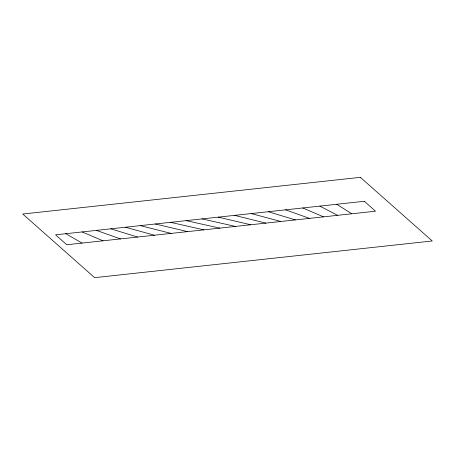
<?xml version="1.0" encoding="UTF-8"?>
<svg xmlns="http://www.w3.org/2000/svg" width="455" height="455" viewBox="0 0 455 455"><rect width="100%" height="100%" fill="white"/><g stroke="black" fill="none" stroke-linecap="round" stroke-linejoin="round"><path stroke-width="0.68" d="M186.129 220.63L219.81 228.126M202.094 218.9L235.4 226.431M170.528 222.324L203.84 229.86M218.269 217.143L250.705 224.764M155.292 223.985L187.579 231.623M234.592 215.369L265.862 223.121M140.294 225.617L171.114 233.415M251.206 213.554L280.82 221.5M125.455 227.227L154.461 235.224M268.24 211.706L295.369 219.919M110.81 228.819L137.603 237.055M96.363 230.384L120.512 238.92M285.541 209.84L309.525 218.377M82.122 231.925L103.08 240.837M302.808 207.969L323.511 216.847M319.888 206.121L337.57 215.312M65.787 233.688L82.002 243.067M336.728 204.295L351.829 213.765M360.36 177.342L22.75 214.026L94.64 277.658L432.25 240.974L360.36 177.342M364.324 201.281L55.561 234.825L66.766 244.744L375.529 211.2L364.324 201.281"/></g></svg>
